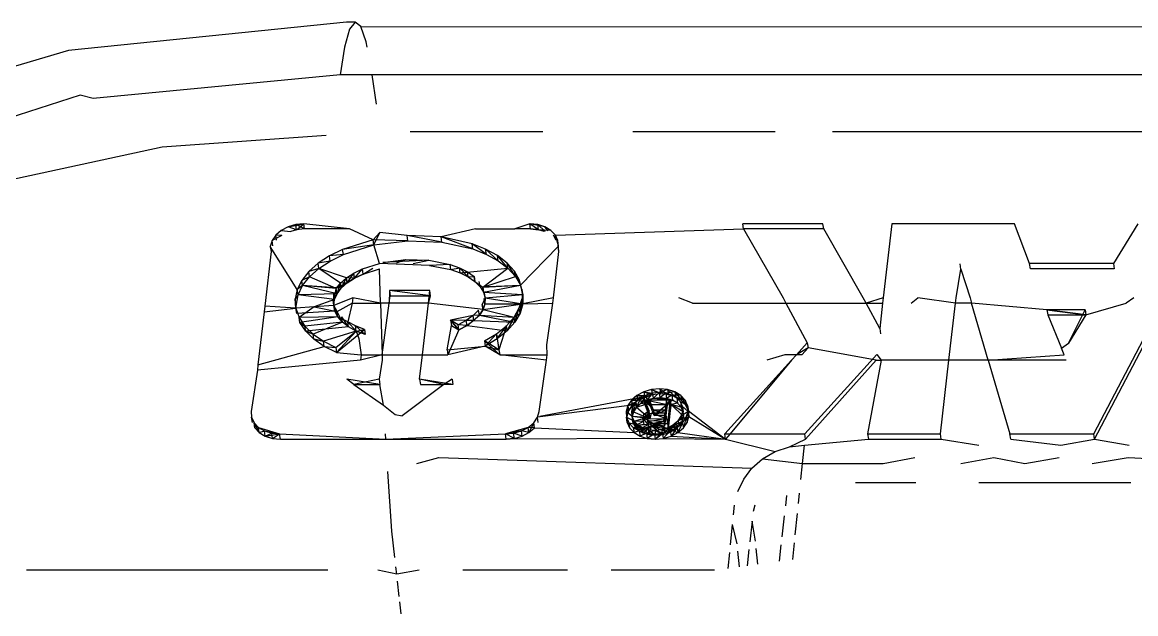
# Model space of a CAD drawing. Header units: metres. Extents: x -4.2 to 4.2, y -5.7 to 5.7.
# Drawn here: x -2.99971 to -2.99388, y 1.2737 to 1.2768 of the extents above; entities that cross this region are included whole.
import ezdxf

# ---------------------------------------------------------------- set-up
doc = ezdxf.new("R2010")
doc.units = ezdxf.units.M

msp = doc.modelspace()

# ---------------------------------------------------------------- linework, layer by layer
for p, q in [((-2.9980105, 1.2767996), (-2.9994647, 1.2766528)), ((-2.9979657, 1.2767997), (-2.9980105, 1.2767996)), ((-2.9979657, 1.2767997), (-2.9979949, 1.2767629)), ((-2.9979359, 1.2767771), (-2.9979657, 1.2767997)), ((-2.9979949, 1.2767629), (-2.9980213, 1.276669)), ((-2.9979074, 1.2766965), (-2.9979359, 1.2767771)), ((-2.9979359, 1.2767771), (-2.9653401, 1.2767629)), ((-2.9979022, 1.276669), (-2.9979074, 1.2766965)), ((-2.9994647, 1.2766528), (-3.0008487, 1.2762394)), ((-2.9980213, 1.276669), (-2.9980433, 1.2765245)), ((-2.9980433, 1.2765245), (-2.9993367, 1.2764016)), ((-2.9978766, 1.2765245), (-2.9980433, 1.2765245)), ((-2.9978542, 1.2763713), (-2.9978766, 1.2765245)), ((-2.965388, 1.2765245), (-2.9978766, 1.2765245)), ((-2.9994039, 1.2764188), (-3.0005704, 1.276041)), ((-2.9993367, 1.2764016), (-2.9994039, 1.2764188)), ((-2.9989754, 1.2761473), (-2.9981162, 1.2762085)), ((-2.9976781, 1.2762287), (-2.9969834, 1.2762287)), ((-2.9965116, 1.2762287), (-2.9957685, 1.2762287)), ((-2.9954679, 1.2762287), (-2.9747893, 1.2762287)), ((-2.9999827, 1.27593), (-2.9989754, 1.2761473)), ((-2.9983163, 1.2757291), (-2.9982334, 1.2757449)), ((-2.9982758, 1.2757409), (-2.9983163, 1.2757291)), ((-2.9982334, 1.2757449), (-2.9982758, 1.2757409)), ((-2.9982294, 1.2757178), (-2.9982758, 1.2757409)), ((-2.9982718, 1.2757138), (-2.9982758, 1.2757409)), ((-2.9982718, 1.2757138), (-2.9982334, 1.2757449)), ((-2.9982294, 1.2757178), (-2.9982334, 1.2757449)), ((-2.9979949, 1.2757178), (-2.9982334, 1.2757449)), ((-2.9970514, 1.2757449), (-2.9971295, 1.2757178)), ((-2.9970474, 1.2757178), (-2.9970514, 1.2757449)), ((-2.9970059, 1.2757138), (-2.9970514, 1.2757449)), ((-2.9969721, 1.2757291), (-2.9970514, 1.2757449)), ((-2.9970099, 1.2757409), (-2.9970514, 1.2757449)), ((-2.9970059, 1.2757138), (-2.9970514, 1.2757449)), ((-2.9969721, 1.2757291), (-2.9970099, 1.2757409)), ((-2.9969715, 1.2757051), (-2.9970099, 1.2757409)), ((-2.9970059, 1.2757138), (-2.9970099, 1.2757409)), ((-2.9955174, 1.2757449), (-2.9959365, 1.2757449)), ((-2.9959325, 1.2757178), (-2.9959365, 1.2757449)), ((-2.9955134, 1.2757178), (-2.9955174, 1.2757449)), ((-2.9951573, 1.2757449), (-2.9952021, 1.275357)), ((-2.9945155, 1.2757449), (-2.9951573, 1.2757449)), ((-2.9944363, 1.2755364), (-2.9945155, 1.2757449)), ((-2.993871, 1.2757449), (-2.993998, 1.2755364)), ((-2.9983806, 1.2756858), (-2.9984001, 1.2756572)), ((-2.9983481, 1.2756832), (-2.9984001, 1.2756572)), ((-2.998352, 1.2757103), (-2.9983806, 1.2756858)), ((-2.9983481, 1.2756832), (-2.9983806, 1.2756858)), ((-2.9983767, 1.2756586), (-2.9983806, 1.2756858)), ((-2.9983163, 1.2757291), (-2.998352, 1.2757103)), ((-2.998352, 1.2757103), (-2.9983015, 1.2757051)), ((-2.9982718, 1.2757138), (-2.9983163, 1.2757291)), ((-2.9982718, 1.2757138), (-2.9983015, 1.2757051)), ((-2.9982294, 1.2757178), (-2.9982718, 1.2757138)), ((-2.9979949, 1.2757178), (-2.9982294, 1.2757178)), ((-2.9978707, 1.2756612), (-2.9979949, 1.2757178)), ((-2.9978363, 1.2756998), (-2.9978707, 1.2756612)), ((-2.9978667, 1.2756341), (-2.9978363, 1.2756998)), ((-2.9976936, 1.2756836), (-2.9978363, 1.2756998)), ((-2.9975156, 1.2756764), (-2.9976936, 1.2756836)), ((-2.9976896, 1.2756565), (-2.9976936, 1.2756836)), ((-2.9975116, 1.2756493), (-2.9976936, 1.2756836)), ((-2.9973351, 1.2757178), (-2.9975156, 1.2756764)), ((-2.9973351, 1.2757178), (-2.9971295, 1.2757178)), ((-2.9970474, 1.2757178), (-2.9971295, 1.2757178)), ((-2.9970474, 1.2757178), (-2.9970059, 1.2757138)), ((-2.9970059, 1.2757138), (-2.9970474, 1.2757178)), ((-2.9969757, 1.2757043), (-2.9970059, 1.2757138)), ((-2.9969407, 1.2757103), (-2.9970059, 1.2757138)), ((-2.9969407, 1.2757103), (-2.9969721, 1.2757291)), ((-2.9969557, 1.2757077), (-2.9969721, 1.2757291)), ((-2.9969178, 1.2756858), (-2.9969407, 1.2757103)), ((-2.9969138, 1.2756586), (-2.9969274, 1.2756847)), ((-2.9969178, 1.2756858), (-2.9959325, 1.2757178)), ((-2.9969049, 1.2756572), (-2.9969178, 1.2756858)), ((-2.9969009, 1.2756301), (-2.9969178, 1.2756858)), ((-2.9969138, 1.2756586), (-2.9969178, 1.2756858)), ((-2.9955134, 1.2757178), (-2.9959325, 1.2757178)), ((-2.9959325, 1.2757178), (-2.9957265, 1.275357)), ((-2.9953074, 1.275357), (-2.9955134, 1.2757178)), ((-2.9984001, 1.2756572), (-2.9984092, 1.2756266)), ((-2.9984092, 1.2756266), (-2.9984052, 1.2755995)), ((-2.998268, 1.2754009), (-2.9984092, 1.2756266)), ((-2.9983961, 1.2756301), (-2.9984001, 1.2756572)), ((-2.9978707, 1.2756612), (-2.9980308, 1.2756112)), ((-2.9978667, 1.2756341), (-2.9980308, 1.2756112)), ((-2.9980268, 1.2755841), (-2.9978667, 1.2756341)), ((-2.9978667, 1.2756341), (-2.9978707, 1.2756612)), ((-2.9976896, 1.2756565), (-2.9978707, 1.2756612)), ((-2.9978667, 1.2756341), (-2.9976896, 1.2756565)), ((-2.9978372, 1.2755368), (-2.9978667, 1.2756341)), ((-2.9976896, 1.2756565), (-2.9975116, 1.2756493)), ((-2.997353, 1.2756403), (-2.9975156, 1.2756764)), ((-2.9975116, 1.2756493), (-2.9975156, 1.2756764)), ((-2.9973491, 1.2756132), (-2.9975156, 1.2756764)), ((-2.9975116, 1.2756493), (-2.9973491, 1.2756132)), ((-2.9972823, 1.2756123), (-2.997353, 1.2756403)), ((-2.9973491, 1.2756132), (-2.997353, 1.2756403)), ((-2.9972783, 1.2755852), (-2.997353, 1.2756403)), ((-2.9971006, 1.2754236), (-2.9969029, 1.2756266)), ((-2.9969029, 1.2756266), (-2.9969049, 1.2756572)), ((-2.9968989, 1.2755995), (-2.9969049, 1.2756572)), ((-2.9969009, 1.2756301), (-2.9969049, 1.2756572)), ((-2.9968989, 1.2755995), (-2.9969029, 1.2756266)), ((-2.9984052, 1.2755995), (-2.9984382, 1.2753133)), ((-2.9980998, 1.2755773), (-2.9981593, 1.2755383)), ((-2.9980308, 1.2756112), (-2.9980998, 1.2755773)), ((-2.9980268, 1.2755841), (-2.9980998, 1.2755773)), ((-2.9980959, 1.2755502), (-2.9980998, 1.2755773)), ((-2.9980959, 1.2755502), (-2.9980268, 1.2755841)), ((-2.9980268, 1.2755841), (-2.9980308, 1.2756112)), ((-2.9973491, 1.2756132), (-2.9972783, 1.2755852)), ((-2.9972208, 1.2755785), (-2.9972823, 1.2756123)), ((-2.9972783, 1.2755852), (-2.9972823, 1.2756123)), ((-2.9972168, 1.2755514), (-2.9972823, 1.2756123)), ((-2.9972783, 1.2755852), (-2.9972168, 1.2755514)), ((-2.9971699, 1.2755397), (-2.9972208, 1.2755785)), ((-2.9972168, 1.2755514), (-2.9972208, 1.2755785)), ((-2.9971659, 1.2755126), (-2.9972208, 1.2755785)), ((-2.9969269, 1.275357), (-2.9968989, 1.2755995)), ((-2.9981593, 1.2755383), (-2.9982078, 1.2754953)), ((-2.9981553, 1.2755112), (-2.9982078, 1.2754953)), ((-2.9982039, 1.2754682), (-2.9981553, 1.2755112)), ((-2.9980959, 1.2755502), (-2.9981593, 1.2755383)), ((-2.9981553, 1.2755112), (-2.9981593, 1.2755383)), ((-2.9981553, 1.2755112), (-2.9980959, 1.2755502)), ((-2.998011, 1.2754624), (-2.9981553, 1.2755112)), ((-2.9980416, 1.275435), (-2.9981553, 1.2755112)), ((-2.9979725, 1.2754874), (-2.9979272, 1.2755093)), ((-2.9979686, 1.2754603), (-2.9979272, 1.2755093)), ((-2.9979272, 1.2755093), (-2.9978372, 1.2755368)), ((-2.9979233, 1.2754822), (-2.9979272, 1.2755093)), ((-2.9979233, 1.2754822), (-2.9978719, 1.275512)), ((-2.9979233, 1.2754822), (-2.9978373, 1.2755085)), ((-2.9978322, 1.2753288), (-2.9978373, 1.2755085)), ((-2.9975753, 1.2755268), (-2.9978372, 1.2755368)), ((-2.9978205, 1.2755419), (-2.9977008, 1.2755573)), ((-2.9975795, 1.2755539), (-2.9978205, 1.2755419)), ((-2.9977481, 1.2755399), (-2.9977008, 1.2755573)), ((-2.9977008, 1.2755573), (-2.9975795, 1.2755539)), ((-2.9976608, 1.2755375), (-2.9975795, 1.2755539)), ((-2.9975795, 1.2755539), (-2.9974682, 1.2755321)), ((-2.9974682, 1.2755321), (-2.9975753, 1.2755268)), ((-2.9975753, 1.2755268), (-2.9974642, 1.275505)), ((-2.9974682, 1.2755321), (-2.9974197, 1.2755148)), ((-2.9974642, 1.275505), (-2.9974682, 1.2755321)), ((-2.9974642, 1.275505), (-2.9974197, 1.2755148)), ((-2.9974642, 1.275505), (-2.9974197, 1.2755148)), ((-2.9974197, 1.2755148), (-2.9973774, 1.2754939)), ((-2.9974197, 1.2755148), (-2.9973735, 1.2754668)), ((-2.9974157, 1.2754877), (-2.9974197, 1.2755148)), ((-2.9974157, 1.2754877), (-2.9971659, 1.2755126)), ((-2.9972979, 1.2754142), (-2.9971659, 1.2755126)), ((-2.9972168, 1.2755514), (-2.9971659, 1.2755126)), ((-2.9971309, 1.2754968), (-2.9971699, 1.2755397)), ((-2.9971659, 1.2755126), (-2.9971699, 1.2755397)), ((-2.9971269, 1.2754697), (-2.9971699, 1.2755397)), ((-2.9971659, 1.2755126), (-2.9971269, 1.2754697)), ((-2.9948209, 1.275357), (-2.9947964, 1.2755081)), ((-2.9947964, 1.2755081), (-2.9948004, 1.2755353)), ((-2.9947964, 1.2755081), (-2.9947482, 1.275357)), ((-2.993998, 1.2755364), (-2.9944363, 1.2755364)), ((-2.9944324, 1.2755093), (-2.9944363, 1.2755364)), ((-2.993994, 1.2755093), (-2.9944324, 1.2755093)), ((-2.9941011, 1.274645), (-2.9936352, 1.2755353)), ((-2.9940972, 1.2746179), (-2.9936312, 1.2755081)), ((-2.993998, 1.2755364), (-2.993994, 1.2755093)), ((-2.9982444, 1.2754491), (-2.998268, 1.2754009)), ((-2.9982078, 1.2754953), (-2.9982444, 1.2754491)), ((-2.9982039, 1.2754682), (-2.9982444, 1.2754491)), ((-2.9982404, 1.275422), (-2.9982444, 1.2754491)), ((-2.9982404, 1.275422), (-2.9982039, 1.2754682)), ((-2.9982039, 1.2754682), (-2.9982078, 1.2754953)), ((-2.9980637, 1.2754059), (-2.9982039, 1.2754682)), ((-2.9980416, 1.275435), (-2.998011, 1.2754624)), ((-2.9980376, 1.2754079), (-2.998011, 1.2754624)), ((-2.998011, 1.2754624), (-2.9979725, 1.2754874)), ((-2.9979686, 1.2754603), (-2.998011, 1.2754624)), ((-2.998007, 1.2754353), (-2.998011, 1.2754624)), ((-2.998007, 1.2754353), (-2.9979725, 1.2754874)), ((-2.9979686, 1.2754603), (-2.998007, 1.2754353)), ((-2.998007, 1.2754353), (-2.9979686, 1.2754603)), ((-2.9979686, 1.2754603), (-2.9979725, 1.2754874)), ((-2.9979233, 1.2754822), (-2.9979686, 1.2754603)), ((-2.9979686, 1.2754603), (-2.9979233, 1.2754822)), ((-2.9974642, 1.275505), (-2.9974157, 1.2754877)), ((-2.9974157, 1.2754877), (-2.9973774, 1.2754939)), ((-2.9974157, 1.2754877), (-2.9973735, 1.2754668)), ((-2.9973774, 1.2754939), (-2.9973426, 1.2754697)), ((-2.9973735, 1.2754668), (-2.9973774, 1.2754939)), ((-2.9973735, 1.2754668), (-2.9973426, 1.2754697)), ((-2.9973735, 1.2754668), (-2.9973386, 1.2754426)), ((-2.9973735, 1.2754668), (-2.9973386, 1.2754426)), ((-2.9973426, 1.2754697), (-2.9973386, 1.2754426)), ((-2.9973386, 1.2754426), (-2.9973426, 1.2754697)), ((-2.9972979, 1.2754142), (-2.9971269, 1.2754697)), ((-2.9971045, 1.2754507), (-2.9971309, 1.2754968)), ((-2.9971269, 1.2754697), (-2.9971309, 1.2754968)), ((-2.9971006, 1.2754236), (-2.9971309, 1.2754968)), ((-2.9971269, 1.2754697), (-2.9971006, 1.2754236)), ((-2.9971006, 1.2754236), (-2.9971045, 1.2754507)), ((-2.9971006, 1.2754236), (-2.9971045, 1.2754507)), ((-2.9970876, 1.2753754), (-2.9971045, 1.2754507)), ((-2.998268, 1.2754009), (-2.9982783, 1.2753517)), ((-2.9982404, 1.275422), (-2.998268, 1.2754009)), ((-2.9982641, 1.2753738), (-2.998268, 1.2754009)), ((-2.9982641, 1.2753738), (-2.9982404, 1.275422)), ((-2.9980597, 1.2753787), (-2.9982404, 1.275422)), ((-2.9980637, 1.2754059), (-2.9982404, 1.275422)), ((-2.9980376, 1.2754079), (-2.9982404, 1.275422)), ((-2.9980728, 1.2753485), (-2.9980637, 1.2754059)), ((-2.998007, 1.2754353), (-2.9980637, 1.2754059)), ((-2.9980637, 1.2754059), (-2.9980416, 1.275435)), ((-2.9980597, 1.2753787), (-2.9980637, 1.2754059)), ((-2.9980597, 1.2753787), (-2.9980637, 1.2754059)), ((-2.9980597, 1.2753787), (-2.9980416, 1.275435)), ((-2.9980597, 1.2753787), (-2.9980376, 1.2754079)), ((-2.998007, 1.2754353), (-2.9980416, 1.275435)), ((-2.9980376, 1.2754079), (-2.9980416, 1.275435)), ((-2.9980376, 1.2754079), (-2.998007, 1.2754353)), ((-2.9977862, 1.2753959), (-2.9977868, 1.2753288)), ((-2.9977862, 1.2753959), (-2.9977822, 1.2753688)), ((-2.9975744, 1.2753959), (-2.9977862, 1.2753959)), ((-2.9975704, 1.2753688), (-2.9977862, 1.2753959)), ((-2.9975821, 1.2753288), (-2.9975744, 1.2753959)), ((-2.9975704, 1.2753688), (-2.9975744, 1.2753959)), ((-2.9973386, 1.2754426), (-2.9972979, 1.2754142)), ((-2.9973386, 1.2754426), (-2.9973118, 1.2754159)), ((-2.9973118, 1.2754159), (-2.9973158, 1.275443)), ((-2.9973118, 1.2754159), (-2.9971006, 1.2754236)), ((-2.9973118, 1.2754159), (-2.9972939, 1.2753871)), ((-2.9972979, 1.2754142), (-2.9971006, 1.2754236)), ((-2.9972979, 1.2754142), (-2.9972939, 1.2753871)), ((-2.9972939, 1.2753871), (-2.9972979, 1.2754142)), ((-2.9972939, 1.2753871), (-2.9971006, 1.2754236)), ((-2.9971006, 1.2754236), (-2.9970876, 1.2753754)), ((-2.9970876, 1.2753754), (-2.9970915, 1.2754026)), ((-2.9970882, 1.2753263), (-2.9970915, 1.2754026)), ((-2.9982641, 1.2753738), (-2.9982783, 1.2753517)), ((-2.9982749, 1.2753027), (-2.9982783, 1.2753517)), ((-2.9982743, 1.2753246), (-2.9982783, 1.2753517)), ((-2.9982783, 1.2753517), (-2.9982749, 1.2753027)), ((-2.9982749, 1.2753027), (-2.9982641, 1.2753738)), ((-2.9980597, 1.2753787), (-2.9982641, 1.2753738)), ((-2.9980728, 1.2753485), (-2.9982641, 1.2753738)), ((-2.9980728, 1.2753485), (-2.9981793, 1.27531)), ((-2.9980765, 1.2753178), (-2.9980804, 1.2753449)), ((-2.9980707, 1.2752875), (-2.9980804, 1.2753449)), ((-2.9980728, 1.2753485), (-2.9980768, 1.2753756)), ((-2.9980765, 1.2753178), (-2.9980768, 1.2753756)), ((-2.9979779, 1.275357), (-2.9980765, 1.2753178)), ((-2.9980765, 1.2753178), (-2.9980728, 1.2753485)), ((-2.9980765, 1.2753178), (-2.9980728, 1.2753485)), ((-2.9980728, 1.2753485), (-2.9980597, 1.2753787)), ((-2.9980728, 1.2753485), (-2.9980597, 1.2753787)), ((-2.9979779, 1.275357), (-2.9979811, 1.2753288)), ((-2.9978322, 1.2753288), (-2.9979779, 1.275357)), ((-2.9977868, 1.2753288), (-2.9977822, 1.2753688)), ((-2.9977822, 1.2753688), (-2.9975704, 1.2753688)), ((-2.9975821, 1.2753288), (-2.9975704, 1.2753688)), ((-2.9972852, 1.2753571), (-2.9973001, 1.275323)), ((-2.9972939, 1.2753871), (-2.9970876, 1.2753754)), ((-2.9972939, 1.2753871), (-2.9972852, 1.2753571)), ((-2.9972939, 1.2753871), (-2.9972852, 1.2753571)), ((-2.9972859, 1.2753264), (-2.9972899, 1.2753535)), ((-2.9972852, 1.2753571), (-2.9972892, 1.2753842)), ((-2.9972852, 1.2753571), (-2.9972859, 1.2753264)), ((-2.9972852, 1.2753571), (-2.9970876, 1.2753754)), ((-2.9972852, 1.2753571), (-2.9970882, 1.2753263)), ((-2.9971064, 1.2753044), (-2.9970921, 1.2753534)), ((-2.9971024, 1.2752773), (-2.9970921, 1.2753534)), ((-2.9970882, 1.2753263), (-2.9970921, 1.2753534)), ((-2.9970876, 1.2753754), (-2.9970882, 1.2753263)), ((-2.9969269, 1.275357), (-2.9970882, 1.2753263)), ((-2.9969302, 1.2753288), (-2.9969269, 1.275357)), ((-2.9961995, 1.2753288), (-2.9962724, 1.275357)), ((-2.9957265, 1.275357), (-2.9957112, 1.2753288)), ((-2.9952921, 1.2753288), (-2.9953074, 1.275357)), ((-2.9952021, 1.275357), (-2.9952921, 1.2753288)), ((-2.9952021, 1.275357), (-2.9952053, 1.2753288)), ((-2.9950566, 1.2753288), (-2.9950216, 1.275357)), ((-2.9948242, 1.2753288), (-2.9950216, 1.275357)), ((-2.9948242, 1.2753288), (-2.9948209, 1.275357)), ((-2.9947482, 1.275357), (-2.9947399, 1.2753288)), ((-2.9938914, 1.275357), (-2.993932, 1.2753288)), ((-2.9984415, 1.275285), (-2.9984735, 1.2750075)), ((-2.9984382, 1.2753133), (-2.9984415, 1.275285)), ((-2.9984415, 1.275285), (-2.9982749, 1.2753027)), ((-2.9982749, 1.2753027), (-2.9984382, 1.2753133)), ((-2.9981793, 1.27531), (-2.9982749, 1.2753027)), ((-2.9982749, 1.2753027), (-2.998258, 1.275255)), ((-2.9982709, 1.2752756), (-2.9982749, 1.2753027)), ((-2.9980707, 1.2752875), (-2.9982709, 1.2752756)), ((-2.9981793, 1.27531), (-2.998258, 1.275255)), ((-2.9980765, 1.2753178), (-2.9981793, 1.27531)), ((-2.9981793, 1.27531), (-2.9980596, 1.2752853)), ((-2.9980596, 1.2752853), (-2.9980765, 1.2753178)), ((-2.9980707, 1.2752875), (-2.9980765, 1.2753178)), ((-2.9980707, 1.2752875), (-2.9980747, 1.2753146)), ((-2.9980556, 1.2752582), (-2.9980747, 1.2753146)), ((-2.9980556, 1.2752582), (-2.9980707, 1.2752875)), ((-2.9980596, 1.2752853), (-2.9979811, 1.2753288)), ((-2.9980556, 1.2752582), (-2.9980596, 1.2752853)), ((-2.9980556, 1.2752582), (-2.9980596, 1.2752853)), ((-2.9980316, 1.2752308), (-2.9980596, 1.2752853)), ((-2.9979811, 1.2753288), (-2.9980031, 1.2752328)), ((-2.9979811, 1.2753288), (-2.9978322, 1.2753288)), ((-2.9978322, 1.2753288), (-2.9978244, 1.2750588)), ((-2.9977868, 1.2753288), (-2.9978322, 1.2753288)), ((-2.9978244, 1.2750588), (-2.9977868, 1.2753288)), ((-2.9975821, 1.2753288), (-2.9977868, 1.2753288)), ((-2.9976132, 1.2750588), (-2.9975821, 1.2753288)), ((-2.9972961, 1.2752959), (-2.9975821, 1.2753288)), ((-2.9973194, 1.2752934), (-2.9973474, 1.2752654)), ((-2.9973154, 1.2752663), (-2.9973194, 1.2752934)), ((-2.9973154, 1.2752663), (-2.9972961, 1.2752959)), ((-2.9972961, 1.2752959), (-2.9973154, 1.2752663)), ((-2.9973001, 1.275323), (-2.9972961, 1.2752959)), ((-2.9972961, 1.2752959), (-2.9973001, 1.275323)), ((-2.9972859, 1.2753264), (-2.9972961, 1.2752959)), ((-2.9972961, 1.2752959), (-2.9970882, 1.2753263)), ((-2.9972961, 1.2752959), (-2.9971339, 1.2752566)), ((-2.9972859, 1.2753264), (-2.9970882, 1.2753263)), ((-2.9971339, 1.2752566), (-2.9971064, 1.2753044)), ((-2.9971339, 1.2752566), (-2.9971024, 1.2752773)), ((-2.9971299, 1.2752295), (-2.9971064, 1.2753044)), ((-2.9971024, 1.2752773), (-2.9971299, 1.2752295)), ((-2.9970882, 1.2753263), (-2.9971064, 1.2753044)), ((-2.9971024, 1.2752773), (-2.9971064, 1.2753044)), ((-2.9970882, 1.2753263), (-2.9971024, 1.2752773)), ((-2.9970882, 1.2753263), (-2.9969302, 1.2753288)), ((-2.9969622, 1.2751122), (-2.9969302, 1.2753288)), ((-2.9961995, 1.2753288), (-2.9957112, 1.2753288)), ((-2.9957112, 1.2753288), (-2.9955994, 1.2751222)), ((-2.9957112, 1.2753288), (-2.9952921, 1.2753288)), ((-2.9952205, 1.2751967), (-2.9952921, 1.2753288)), ((-2.9952921, 1.2753288), (-2.9952053, 1.2753288)), ((-2.9952053, 1.2753288), (-2.9952205, 1.2751967)), ((-2.9948586, 1.2750306), (-2.9948242, 1.2753288)), ((-2.9947399, 1.2753288), (-2.9948242, 1.2753288)), ((-2.9943455, 1.275295), (-2.9947399, 1.2753288)), ((-2.9946525, 1.2750306), (-2.9947399, 1.2753288)), ((-2.9943455, 1.275295), (-2.9943415, 1.2752679)), ((-2.9941458, 1.275295), (-2.9943455, 1.275295)), ((-2.9943455, 1.275295), (-2.9941419, 1.2752679)), ((-2.9941419, 1.2752679), (-2.9943455, 1.275295)), ((-2.9942329, 1.2751195), (-2.9941458, 1.275295)), ((-2.9941458, 1.275295), (-2.9941419, 1.2752679)), ((-2.9941419, 1.2752679), (-2.993932, 1.2753288)), ((-2.9980556, 1.2752582), (-2.998258, 1.275255)), ((-2.998258, 1.275255), (-2.9982278, 1.2752098)), ((-2.998254, 1.2752279), (-2.998258, 1.275255)), ((-2.998254, 1.2752279), (-2.998258, 1.275255)), ((-2.9980556, 1.2752582), (-2.998254, 1.2752279)), ((-2.9982239, 1.2751827), (-2.998254, 1.2752279)), ((-2.9982278, 1.2752098), (-2.998254, 1.2752279)), ((-2.998254, 1.2752279), (-2.9982278, 1.2752098)), ((-2.9980316, 1.2752308), (-2.9982278, 1.2752098)), ((-2.9980316, 1.2752308), (-2.9981852, 1.2751679)), ((-2.9980031, 1.2752328), (-2.9980556, 1.2752582)), ((-2.9980316, 1.2752308), (-2.9980556, 1.2752582)), ((-2.9980316, 1.2752308), (-2.9980355, 1.2752579)), ((-2.9979991, 1.2752057), (-2.9980355, 1.2752579)), ((-2.9979991, 1.2752057), (-2.9980316, 1.2752308)), ((-2.9979631, 1.2752108), (-2.9980031, 1.2752328)), ((-2.9980031, 1.2752328), (-2.9979591, 1.2751837)), ((-2.9979991, 1.2752057), (-2.9980031, 1.2752328)), ((-2.9979591, 1.2751837), (-2.9980031, 1.2752328)), ((-2.9973474, 1.2752654), (-2.9974658, 1.2752407)), ((-2.9974658, 1.2752407), (-2.9974619, 1.2752136)), ((-2.9974658, 1.2752407), (-2.9974228, 1.2751896)), ((-2.9974228, 1.2751896), (-2.9974658, 1.2752407)), ((-2.9974268, 1.2752167), (-2.9974658, 1.2752407)), ((-2.9973835, 1.2752396), (-2.9974658, 1.2752407)), ((-2.9973835, 1.2752396), (-2.9974268, 1.2752167)), ((-2.9974228, 1.2751896), (-2.9974268, 1.2752167)), ((-2.9973796, 1.2752125), (-2.9974268, 1.2752167)), ((-2.9973474, 1.2752654), (-2.9973835, 1.2752396)), ((-2.9973796, 1.2752125), (-2.9973835, 1.2752396)), ((-2.9973435, 1.2752383), (-2.9973835, 1.2752396)), ((-2.9973796, 1.2752125), (-2.9973154, 1.2752663)), ((-2.9973435, 1.2752383), (-2.9973796, 1.2752125)), ((-2.9973154, 1.2752663), (-2.9973474, 1.2752654)), ((-2.9973435, 1.2752383), (-2.9973474, 1.2752654)), ((-2.9973154, 1.2752663), (-2.9973435, 1.2752383)), ((-2.9973435, 1.2752383), (-2.9971299, 1.2752295)), ((-2.9973154, 1.2752663), (-2.9971299, 1.2752295)), ((-2.9973154, 1.2752663), (-2.9971339, 1.2752566)), ((-2.997174, 1.2752113), (-2.9971339, 1.2752566)), ((-2.9971339, 1.2752566), (-2.99717, 1.2751842)), ((-2.99717, 1.2751842), (-2.9971339, 1.2752566)), ((-2.9971299, 1.2752295), (-2.99717, 1.2751842)), ((-2.9971299, 1.2752295), (-2.9971339, 1.2752566)), ((-2.9943415, 1.2752679), (-2.9941419, 1.2752679)), ((-2.9943415, 1.2752679), (-2.9942688, 1.2750946)), ((-2.9941419, 1.2752679), (-2.9942329, 1.2751195)), ((-2.9982278, 1.2752098), (-2.9981852, 1.2751679)), ((-2.9982239, 1.2751827), (-2.9982278, 1.2752098)), ((-2.9979991, 1.2752057), (-2.9982239, 1.2751827)), ((-2.9981812, 1.2751408), (-2.9982239, 1.2751827)), ((-2.9981852, 1.2751679), (-2.9982239, 1.2751827)), ((-2.9982239, 1.2751827), (-2.9981852, 1.2751679)), ((-2.9981852, 1.2751679), (-2.9981311, 1.2751305)), ((-2.9981812, 1.2751408), (-2.9981852, 1.2751679)), ((-2.9979591, 1.2751837), (-2.9981311, 1.2751305)), ((-2.9980667, 1.2750984), (-2.9979591, 1.2751837)), ((-2.9980627, 1.2750713), (-2.9979164, 1.2751924)), ((-2.9979591, 1.2751837), (-2.9980627, 1.2750713)), ((-2.9979591, 1.2751837), (-2.9979991, 1.2752057)), ((-2.9979164, 1.2751924), (-2.9979631, 1.2752108)), ((-2.9979591, 1.2751837), (-2.9979631, 1.2752108)), ((-2.9979124, 1.2751653), (-2.9979631, 1.2752108)), ((-2.9979591, 1.2751837), (-2.9979164, 1.2751924)), ((-2.9979124, 1.2751653), (-2.9979591, 1.2751837)), ((-2.9979591, 1.2751837), (-2.9979466, 1.2751439)), ((-2.9979124, 1.2751653), (-2.9979591, 1.2751837)), ((-2.9979164, 1.2751924), (-2.9979124, 1.2751653)), ((-2.9974838, 1.2750855), (-2.9974619, 1.2752136)), ((-2.9974228, 1.2751896), (-2.9974798, 1.2750584)), ((-2.9974619, 1.2752136), (-2.9974228, 1.2751896)), ((-2.9974228, 1.2751896), (-2.9973796, 1.2752125)), ((-2.9973796, 1.2752125), (-2.9974228, 1.2751896)), ((-2.9973796, 1.2752125), (-2.99717, 1.2751842)), ((-2.9972883, 1.2751317), (-2.9972259, 1.2751693)), ((-2.9972843, 1.2751046), (-2.9972259, 1.2751693)), ((-2.9972259, 1.2751693), (-2.997174, 1.2752113)), ((-2.9972219, 1.2751422), (-2.9972259, 1.2751693)), ((-2.9972259, 1.2751693), (-2.9972129, 1.2750855)), ((-2.9972219, 1.2751422), (-2.997174, 1.2752113)), ((-2.99717, 1.2751842), (-2.9972219, 1.2751422)), ((-2.997174, 1.2752113), (-2.9972129, 1.2750855)), ((-2.99717, 1.2751842), (-2.997174, 1.2752113)), ((-2.9952205, 1.2751967), (-2.9952166, 1.2751696)), ((-2.9984735, 1.2750075), (-2.9981271, 1.2751034)), ((-2.9981271, 1.2751034), (-2.9981812, 1.2751408)), ((-2.9981311, 1.2751305), (-2.9981812, 1.2751408)), ((-2.9981812, 1.2751408), (-2.9981311, 1.2751305)), ((-2.9981311, 1.2751305), (-2.9980667, 1.2750984)), ((-2.9981271, 1.2751034), (-2.9981311, 1.2751305)), ((-2.9980627, 1.2750713), (-2.9981271, 1.2751034)), ((-2.9981271, 1.2751034), (-2.9980667, 1.2750984)), ((-2.9981271, 1.2751034), (-2.9980667, 1.2750984)), ((-2.9979466, 1.2751439), (-2.9979342, 1.2750588)), ((-2.9974838, 1.2750855), (-2.9972843, 1.2751046)), ((-2.9972843, 1.2751046), (-2.9974798, 1.2750584)), ((-2.9972089, 1.2750584), (-2.9972883, 1.2751317)), ((-2.9972883, 1.2751317), (-2.9972843, 1.2751046)), ((-2.9972129, 1.2750855), (-2.9972883, 1.2751317)), ((-2.9972219, 1.2751422), (-2.9972843, 1.2751046)), ((-2.9972843, 1.2751046), (-2.9972129, 1.2750855)), ((-2.9972089, 1.2750584), (-2.9972843, 1.2751046)), ((-2.9972219, 1.2751422), (-2.9972129, 1.2750855)), ((-2.9969613, 1.2750588), (-2.9969622, 1.2751122)), ((-2.9955994, 1.2751222), (-2.9956568, 1.2750588)), ((-2.9955994, 1.2751222), (-2.9955954, 1.2750951)), ((-2.9942688, 1.2750946), (-2.9942329, 1.2751195)), ((-2.9980667, 1.2750984), (-2.9980627, 1.2750713)), ((-2.9980627, 1.2750713), (-2.9979342, 1.2750588)), ((-2.9978244, 1.2750588), (-2.9979375, 1.2750306)), ((-2.9979342, 1.2750588), (-2.9979375, 1.2750306)), ((-2.9979342, 1.2750588), (-2.9978244, 1.2750588)), ((-2.9978244, 1.2750588), (-2.9976132, 1.2750588)), ((-2.9978244, 1.2750588), (-2.9978236, 1.2750306)), ((-2.9976279, 1.2749319), (-2.9976132, 1.2750588)), ((-2.9976132, 1.2750588), (-2.9974798, 1.2750584)), ((-2.9974838, 1.2750855), (-2.9974798, 1.2750584)), ((-2.9972129, 1.2750855), (-2.9972089, 1.2750584)), ((-2.9972089, 1.2750584), (-2.9969613, 1.2750588)), ((-2.9969645, 1.2750306), (-2.9972089, 1.2750584)), ((-2.9969645, 1.2750306), (-2.9969613, 1.2750588)), ((-2.9957164, 1.2750588), (-2.9958105, 1.2750306)), ((-2.9956568, 1.2750588), (-2.9957164, 1.2750588)), ((-2.9956568, 1.2750588), (-2.9956824, 1.2750306)), ((-2.9955954, 1.2750951), (-2.9956568, 1.2750588)), ((-2.9956283, 1.2750588), (-2.9956568, 1.2750588)), ((-2.9955954, 1.2750951), (-2.9956283, 1.2750588)), ((-2.9956125, 1.274645), (-2.9952363, 1.2750604)), ((-2.9952397, 1.2750306), (-2.9955954, 1.2750951)), ((-2.9952363, 1.2750604), (-2.9952124, 1.2750306)), ((-2.9946525, 1.2750306), (-2.9942554, 1.2750588)), ((-2.9942554, 1.2750588), (-2.9942688, 1.2750946)), ((-2.9979375, 1.2750306), (-2.9984768, 1.2749793)), ((-2.9984735, 1.2750075), (-2.9984768, 1.2749793)), ((-2.9978236, 1.2750306), (-2.9978397, 1.2749319)), ((-2.9970025, 1.2747634), (-2.9969645, 1.2750306)), ((-2.9956824, 1.2750306), (-2.9960317, 1.274645)), ((-2.9956824, 1.2750306), (-2.9960032, 1.274645)), ((-2.9956086, 1.2746179), (-2.9952397, 1.2750306)), ((-2.9952124, 1.2750306), (-2.9952841, 1.274645)), ((-2.9952397, 1.2750306), (-2.9952124, 1.2750306)), ((-2.9948586, 1.2750306), (-2.9952124, 1.2750306)), ((-2.994903, 1.274645), (-2.9948586, 1.2750306)), ((-2.9946525, 1.2750306), (-2.9948586, 1.2750306)), ((-2.9946525, 1.2750306), (-2.9945395, 1.274645)), ((-2.9942449, 1.2750306), (-2.9946525, 1.2750306)), ((-2.9984768, 1.2749793), (-2.9985088, 1.2747634)), ((-2.997972, 1.2749048), (-2.9980091, 1.2749319)), ((-2.9978357, 1.2749048), (-2.9980091, 1.2749319)), ((-2.9978397, 1.2749319), (-2.997972, 1.2749048)), ((-2.9978397, 1.2749319), (-2.9978357, 1.2749048)), ((-2.9976279, 1.2749319), (-2.9976239, 1.2749048)), ((-2.9975018, 1.2749048), (-2.9976279, 1.2749319)), ((-2.9974545, 1.2749048), (-2.9976279, 1.2749319)), ((-2.9974584, 1.2749319), (-2.9975018, 1.2749048)), ((-2.9974584, 1.2749319), (-2.9974545, 1.2749048)), ((-2.997972, 1.2749048), (-2.9978357, 1.2749048)), ((-2.997972, 1.2749048), (-2.9978168, 1.2747959)), ((-2.9978168, 1.2747959), (-2.9978357, 1.2749048)), ((-2.9975018, 1.2749048), (-2.9977183, 1.2747398)), ((-2.9976239, 1.2749048), (-2.9975018, 1.2749048)), ((-2.9974545, 1.2749048), (-2.9975018, 1.2749048)), ((-2.9964144, 1.2748778), (-2.9964548, 1.2748659)), ((-2.9963719, 1.2748818), (-2.9964144, 1.2748778)), ((-2.9964144, 1.2748778), (-2.9963743, 1.2748616)), ((-2.9964144, 1.2748778), (-2.9964104, 1.2748507)), ((-2.9964144, 1.2748778), (-2.996368, 1.2748547)), ((-2.9963304, 1.2748778), (-2.9963743, 1.2748616)), ((-2.9963304, 1.2748778), (-2.9963719, 1.2748818)), ((-2.9963719, 1.2748818), (-2.996368, 1.2748547)), ((-2.9963719, 1.2748818), (-2.9963265, 1.2748507)), ((-2.9962927, 1.2748659), (-2.9963304, 1.2748778)), ((-2.9963304, 1.2748778), (-2.9963265, 1.2748507)), ((-2.9963304, 1.2748778), (-2.9962887, 1.2748388)), ((-2.9964509, 1.2748388), (-2.9969985, 1.2747363)), ((-2.9965192, 1.2748226), (-2.9965387, 1.2747941)), ((-2.9965387, 1.2747941), (-2.9964964, 1.2748125)), ((-2.9964906, 1.2748471), (-2.9965192, 1.2748226)), ((-2.9965192, 1.2748226), (-2.9964727, 1.2748328)), ((-2.9965192, 1.2748226), (-2.9965152, 1.2747955)), ((-2.9965192, 1.2748226), (-2.9964866, 1.27482)), ((-2.9964866, 1.27482), (-2.9965152, 1.2747955)), ((-2.9964964, 1.2748125), (-2.9965125, 1.2747888)), ((-2.9964964, 1.2748125), (-2.9965086, 1.2747617)), ((-2.9964727, 1.2748328), (-2.9964964, 1.2748125)), ((-2.9964964, 1.2748125), (-2.9964924, 1.2747854)), ((-2.9964727, 1.2748328), (-2.9964924, 1.2747854)), ((-2.9964548, 1.2748659), (-2.9964906, 1.2748471)), ((-2.9964906, 1.2748471), (-2.996443, 1.2748484)), ((-2.9964906, 1.2748471), (-2.9964866, 1.27482)), ((-2.9964906, 1.2748471), (-2.9964509, 1.2748388)), ((-2.9964104, 1.2748507), (-2.9964866, 1.27482)), ((-2.9964509, 1.2748388), (-2.9964866, 1.27482)), ((-2.996443, 1.2748484), (-2.9964727, 1.2748328)), ((-2.9964727, 1.2748328), (-2.9964687, 1.2748057)), ((-2.996443, 1.2748484), (-2.9964687, 1.2748057)), ((-2.996439, 1.2748213), (-2.9964687, 1.2748057)), ((-2.9964548, 1.2748659), (-2.9964095, 1.2748582)), ((-2.9964548, 1.2748659), (-2.9964509, 1.2748388)), ((-2.9964548, 1.2748659), (-2.9964104, 1.2748507)), ((-2.9964528, 1.2748264), (-2.996405, 1.2747696)), ((-2.9964528, 1.2748264), (-2.9964274, 1.2747642)), ((-2.9964488, 1.2747993), (-2.9964528, 1.2748264)), ((-2.9964213, 1.2747236), (-2.9964528, 1.2748264)), ((-2.9964104, 1.2748507), (-2.9964509, 1.2748388)), ((-2.9964488, 1.2747993), (-2.9964274, 1.2748264)), ((-2.9964095, 1.2748582), (-2.996443, 1.2748484)), ((-2.996443, 1.2748484), (-2.996439, 1.2748213)), ((-2.9964095, 1.2748582), (-2.996439, 1.2748213)), ((-2.9964055, 1.2748311), (-2.996439, 1.2748213)), ((-2.9963046, 1.2748213), (-2.996439, 1.2748213)), ((-2.996439, 1.2748213), (-2.9963328, 1.2747993)), ((-2.996439, 1.2748213), (-2.9964235, 1.2747993)), ((-2.996405, 1.2747696), (-2.9964274, 1.2748264)), ((-2.9964235, 1.2747993), (-2.9964274, 1.2748264)), ((-2.996368, 1.2748547), (-2.9964104, 1.2748507)), ((-2.9963743, 1.2748616), (-2.9964095, 1.2748582)), ((-2.9964095, 1.2748582), (-2.9964055, 1.2748311)), ((-2.9963743, 1.2748616), (-2.9964055, 1.2748311)), ((-2.9963703, 1.2748345), (-2.9964055, 1.2748311)), ((-2.9963046, 1.2748213), (-2.9964055, 1.2748311)), ((-2.9963359, 1.2748311), (-2.9964055, 1.2748311)), ((-2.9963399, 1.2748582), (-2.9963743, 1.2748616)), ((-2.9963743, 1.2748616), (-2.9963703, 1.2748345)), ((-2.9963399, 1.2748582), (-2.9963703, 1.2748345)), ((-2.9963359, 1.2748311), (-2.9963703, 1.2748345)), ((-2.9963265, 1.2748507), (-2.996368, 1.2748547)), ((-2.9963151, 1.2748264), (-2.9963434, 1.2747696)), ((-2.9963368, 1.2748264), (-2.9963434, 1.2747696)), ((-2.9962927, 1.2748659), (-2.9963399, 1.2748582)), ((-2.9963086, 1.2748484), (-2.9963399, 1.2748582)), ((-2.9963399, 1.2748582), (-2.9963359, 1.2748311)), ((-2.9963394, 1.2747425), (-2.9963368, 1.2748264)), ((-2.9963328, 1.2747993), (-2.9963368, 1.2748264)), ((-2.9963086, 1.2748484), (-2.9963359, 1.2748311)), ((-2.9963046, 1.2748213), (-2.9963359, 1.2748311)), ((-2.9963328, 1.2747993), (-2.9963151, 1.2748264)), ((-2.9963046, 1.2748213), (-2.9963328, 1.2747993)), ((-2.9963297, 1.2746993), (-2.9963151, 1.2748264)), ((-2.9962887, 1.2748388), (-2.9963265, 1.2748507)), ((-2.9963111, 1.2747993), (-2.9963151, 1.2748264)), ((-2.9962825, 1.2748328), (-2.9963086, 1.2748484)), ((-2.9963086, 1.2748484), (-2.9963046, 1.2748213)), ((-2.9962613, 1.2748471), (-2.9963086, 1.2748484)), ((-2.9962786, 1.2748057), (-2.9963046, 1.2748213)), ((-2.9962613, 1.2748471), (-2.9962927, 1.2748659)), ((-2.9962927, 1.2748659), (-2.9962887, 1.2748388)), ((-2.9962927, 1.2748659), (-2.9962573, 1.27482)), ((-2.9962573, 1.27482), (-2.9962887, 1.2748388)), ((-2.9962635, 1.2748125), (-2.9962825, 1.2748328)), ((-2.9962825, 1.2748328), (-2.9962786, 1.2748057)), ((-2.9962384, 1.2748226), (-2.9962825, 1.2748328)), ((-2.9962528, 1.2747888), (-2.9962635, 1.2748125)), ((-2.9962635, 1.2748125), (-2.9962595, 1.2747854)), ((-2.9962255, 1.2747941), (-2.9962635, 1.2748125)), ((-2.9962384, 1.2748226), (-2.9962613, 1.2748471)), ((-2.9962613, 1.2748471), (-2.9962573, 1.27482)), ((-2.9962613, 1.2748471), (-2.9962344, 1.2747955)), ((-2.9962344, 1.2747955), (-2.9962573, 1.27482)), ((-2.9962255, 1.2747941), (-2.9962384, 1.2748226)), ((-2.9962384, 1.2748226), (-2.9962344, 1.2747955)), ((-2.9962384, 1.2748226), (-2.9962215, 1.274767)), ((-2.9985088, 1.2747634), (-2.9985068, 1.2747328)), ((-2.9978168, 1.2747959), (-2.9977552, 1.2747463)), ((-2.9965152, 1.2747955), (-2.9970115, 1.2747328)), ((-2.9970115, 1.2747328), (-2.9970025, 1.2747634)), ((-2.9965387, 1.2747941), (-2.9965477, 1.2747634)), ((-2.9965125, 1.2747888), (-2.9965477, 1.2747634)), ((-2.9965184, 1.274738), (-2.9965477, 1.2747634)), ((-2.9965477, 1.2747634), (-2.9965457, 1.2747328)), ((-2.9965477, 1.2747634), (-2.9965438, 1.2747363)), ((-2.9965347, 1.274767), (-2.9965438, 1.2747363)), ((-2.9965387, 1.2747941), (-2.9965347, 1.274767)), ((-2.9965152, 1.2747955), (-2.9965347, 1.274767)), ((-2.9965125, 1.2747888), (-2.99652, 1.2747634)), ((-2.99652, 1.2747634), (-2.9965161, 1.2747363)), ((-2.99652, 1.2747634), (-2.9965144, 1.2747109)), ((-2.99652, 1.2747634), (-2.9965184, 1.274738)), ((-2.9965125, 1.2747888), (-2.9965161, 1.2747363)), ((-2.9965086, 1.2747617), (-2.9965161, 1.2747363)), ((-2.9965086, 1.2747617), (-2.9965125, 1.2747888)), ((-2.9964924, 1.2747854), (-2.9965086, 1.2747617)), ((-2.9965086, 1.2747617), (-2.9964213, 1.2747236)), ((-2.9964687, 1.2748057), (-2.9964924, 1.2747854)), ((-2.9964924, 1.2747854), (-2.9964488, 1.2747993)), ((-2.9964924, 1.2747854), (-2.9964213, 1.2747236)), ((-2.9964687, 1.2748057), (-2.9964235, 1.2747993)), ((-2.9964274, 1.2747642), (-2.9964546, 1.274748)), ((-2.9964546, 1.274748), (-2.9964141, 1.2747534)), ((-2.9964488, 1.2747993), (-2.9964213, 1.2747236)), ((-2.9964385, 1.2747317), (-2.9964274, 1.2747642)), ((-2.9964213, 1.2747236), (-2.9964274, 1.2747642)), ((-2.996401, 1.2747425), (-2.9964235, 1.2747993)), ((-2.9964235, 1.2747993), (-2.996405, 1.2747696)), ((-2.9964235, 1.2747993), (-2.9963328, 1.2747993)), ((-2.9964213, 1.2747236), (-2.9964141, 1.2747534)), ((-2.9963413, 1.2747263), (-2.9964141, 1.2747534)), ((-2.9963452, 1.2747534), (-2.9964141, 1.2747534)), ((-2.996405, 1.2747696), (-2.9963452, 1.2747534)), ((-2.9963434, 1.2747696), (-2.996405, 1.2747696)), ((-2.996405, 1.2747696), (-2.996401, 1.2747425)), ((-2.9963328, 1.2747993), (-2.996401, 1.2747425)), ((-2.996401, 1.2747425), (-2.9963434, 1.2747696)), ((-2.9963499, 1.2747128), (-2.9963452, 1.2747534)), ((-2.9963459, 1.2746857), (-2.9963452, 1.2747534)), ((-2.9963452, 1.2747534), (-2.9963413, 1.2747263)), ((-2.9963452, 1.2747534), (-2.9963297, 1.2746993)), ((-2.9963297, 1.2746993), (-2.9963434, 1.2747696)), ((-2.9963394, 1.2747425), (-2.9963434, 1.2747696)), ((-2.9963328, 1.2747993), (-2.9963394, 1.2747425)), ((-2.9963111, 1.2747993), (-2.9963297, 1.2746993)), ((-2.9963257, 1.2746722), (-2.9963111, 1.2747993)), ((-2.9962786, 1.2748057), (-2.9963111, 1.2747993)), ((-2.9962472, 1.2747363), (-2.9963111, 1.2747993)), ((-2.9962488, 1.2747617), (-2.9963111, 1.2747993)), ((-2.9962595, 1.2747854), (-2.9963111, 1.2747993)), ((-2.9962595, 1.2747854), (-2.9962786, 1.2748057)), ((-2.9962488, 1.2747617), (-2.9962595, 1.2747854)), ((-2.9962587, 1.274738), (-2.9962511, 1.2747634)), ((-2.9962235, 1.2747634), (-2.9962587, 1.274738)), ((-2.9962511, 1.2747634), (-2.9962528, 1.2747888)), ((-2.9962528, 1.2747888), (-2.9962488, 1.2747617)), ((-2.9962235, 1.2747634), (-2.9962528, 1.2747888)), ((-2.9962511, 1.2747634), (-2.9962472, 1.2747363)), ((-2.9962472, 1.2747363), (-2.9962488, 1.2747617)), ((-2.9962215, 1.274767), (-2.9962344, 1.2747955)), ((-2.9962325, 1.2747328), (-2.9962235, 1.2747634)), ((-2.9962235, 1.2747634), (-2.9962286, 1.2747057)), ((-2.9962235, 1.2747634), (-2.9962255, 1.2747941)), ((-2.9962255, 1.2747941), (-2.9962215, 1.274767)), ((-2.9962255, 1.2747941), (-2.9962195, 1.2747363)), ((-2.9962235, 1.2747634), (-2.9962195, 1.2747363)), ((-2.9962215, 1.274767), (-2.9960277, 1.2746179)), ((-2.9962195, 1.2747363), (-2.9962215, 1.274767)), ((-2.9985068, 1.2747328), (-2.9984939, 1.2747042)), ((-2.9985028, 1.2747057), (-2.9985068, 1.2747328)), ((-2.9984939, 1.2747042), (-2.9984899, 1.2746771)), ((-2.9984939, 1.2747042), (-2.998467, 1.2746526)), ((-2.9984939, 1.2747042), (-2.998471, 1.2746797)), ((-2.9984899, 1.2746771), (-2.9984939, 1.2747042)), ((-2.9977552, 1.2747463), (-2.9977183, 1.2747398)), ((-2.9970596, 1.2746797), (-2.997031, 1.2747042)), ((-2.997031, 1.2747042), (-2.9970556, 1.2746526)), ((-2.997031, 1.2747042), (-2.9970115, 1.2747328)), ((-2.997027, 1.2746771), (-2.997031, 1.2747042)), ((-2.997027, 1.2746771), (-2.997031, 1.2747042)), ((-2.9970075, 1.2747057), (-2.9970115, 1.2747328)), ((-2.9965457, 1.2747328), (-2.9965077, 1.2747143)), ((-2.9965457, 1.2747328), (-2.9965328, 1.2747042)), ((-2.9965418, 1.2747057), (-2.9965457, 1.2747328)), ((-2.9965438, 1.2747363), (-2.9965418, 1.2747057)), ((-2.9965418, 1.2747057), (-2.9965289, 1.2746771)), ((-2.9965328, 1.2747042), (-2.9964887, 1.274694)), ((-2.9965328, 1.2747042), (-2.9965099, 1.2746797)), ((-2.9965328, 1.2747042), (-2.9965289, 1.2746771)), ((-2.9965184, 1.274738), (-2.9965144, 1.2747109)), ((-2.9965184, 1.274738), (-2.9965037, 1.2746872)), ((-2.9965184, 1.274738), (-2.9965077, 1.2747143)), ((-2.9964385, 1.2747317), (-2.9965161, 1.2747363)), ((-2.9965161, 1.2747363), (-2.9965144, 1.2747109)), ((-2.9964213, 1.2747236), (-2.9965161, 1.2747363)), ((-2.9965144, 1.2747109), (-2.9964385, 1.2747317)), ((-2.9964552, 1.2747128), (-2.9965144, 1.2747109)), ((-2.9965144, 1.2747109), (-2.9965037, 1.2746872)), ((-2.9965077, 1.2747143), (-2.9965037, 1.2746872)), ((-2.9965077, 1.2747143), (-2.9964847, 1.2746669)), ((-2.9965077, 1.2747143), (-2.9964887, 1.274694)), ((-2.9965037, 1.2746872), (-2.9964552, 1.2747128)), ((-2.996432, 1.2746938), (-2.9965037, 1.2746872)), ((-2.9964537, 1.2746938), (-2.9965037, 1.2746872)), ((-2.9964887, 1.274694), (-2.9964847, 1.2746669)), ((-2.9964887, 1.274694), (-2.9964587, 1.2746513)), ((-2.9964887, 1.274694), (-2.9964626, 1.2746784)), ((-2.9964847, 1.2746669), (-2.996432, 1.2746938)), ((-2.9964604, 1.2747291), (-2.9964332, 1.2747453)), ((-2.9964604, 1.2747291), (-2.9964293, 1.2747155)), ((-2.9964537, 1.2746938), (-2.9964604, 1.2747291)), ((-2.996432, 1.2746938), (-2.9964604, 1.2747291)), ((-2.9964552, 1.2747128), (-2.9964546, 1.274748)), ((-2.9964387, 1.2747291), (-2.996432, 1.2746938)), ((-2.9964332, 1.2747453), (-2.9964338, 1.2747101)), ((-2.9964338, 1.2747101), (-2.9963413, 1.2747263)), ((-2.9964338, 1.2747101), (-2.9963459, 1.2746857)), ((-2.996432, 1.2746938), (-2.9963459, 1.2746857)), ((-2.9964306, 1.2746749), (-2.9964293, 1.2747155)), ((-2.9964293, 1.2747155), (-2.9964148, 1.2746857)), ((-2.9964293, 1.2747155), (-2.9963499, 1.2747128)), ((-2.9964213, 1.2747236), (-2.9963413, 1.2747263)), ((-2.9964167, 1.2746993), (-2.9963499, 1.2747128)), ((-2.9964167, 1.2746993), (-2.9963297, 1.2746993)), ((-2.9963257, 1.2746722), (-2.9964167, 1.2746993)), ((-2.9964148, 1.2746857), (-2.9963499, 1.2747128)), ((-2.9963394, 1.2747425), (-2.996401, 1.2747425)), ((-2.9963499, 1.2747128), (-2.9963459, 1.2746857)), ((-2.9963413, 1.2747263), (-2.9963459, 1.2746857)), ((-2.9963257, 1.2746722), (-2.9963297, 1.2746993)), ((-2.9963282, 1.2746784), (-2.9962985, 1.274694)), ((-2.9962472, 1.2747363), (-2.9963257, 1.2746722)), ((-2.9962547, 1.2747109), (-2.9963257, 1.2746722)), ((-2.9962985, 1.274694), (-2.9962748, 1.2747143)), ((-2.996252, 1.2747042), (-2.9962985, 1.274694)), ((-2.9962985, 1.274694), (-2.9962946, 1.2746669)), ((-2.9962985, 1.274694), (-2.9962709, 1.2746872)), ((-2.9962806, 1.2746797), (-2.996252, 1.2747042)), ((-2.996252, 1.2747042), (-2.9962766, 1.2746526)), ((-2.9962748, 1.2747143), (-2.9962587, 1.274738)), ((-2.9962325, 1.2747328), (-2.9962748, 1.2747143)), ((-2.9962748, 1.2747143), (-2.9962709, 1.2746872)), ((-2.9962709, 1.2746872), (-2.9962547, 1.2747109)), ((-2.9962587, 1.274738), (-2.9962547, 1.2747109)), ((-2.9962547, 1.2747109), (-2.9962472, 1.2747363)), ((-2.996252, 1.2747042), (-2.9962325, 1.2747328)), ((-2.996252, 1.2747042), (-2.996248, 1.2746771)), ((-2.9962325, 1.2747328), (-2.996248, 1.2746771)), ((-2.996248, 1.2746771), (-2.9962286, 1.2747057)), ((-2.9962325, 1.2747328), (-2.9962286, 1.2747057)), ((-2.9962286, 1.2747057), (-2.9962195, 1.2747363)), ((-2.9962195, 1.2747363), (-2.9960277, 1.2746179)), ((-2.9984899, 1.2746771), (-2.998467, 1.2746526)), ((-2.998471, 1.2746797), (-2.9983603, 1.274645)), ((-2.998471, 1.2746797), (-2.9984395, 1.2746609)), ((-2.998467, 1.2746526), (-2.998471, 1.2746797)), ((-2.998467, 1.2746526), (-2.9984395, 1.2746609)), ((-2.998467, 1.2746526), (-2.9984356, 1.2746338)), ((-2.9984395, 1.2746609), (-2.9983603, 1.274645)), ((-2.9984395, 1.2746609), (-2.9984018, 1.2746491)), ((-2.9984356, 1.2746338), (-2.9984395, 1.2746609)), ((-2.9984356, 1.2746338), (-2.9984018, 1.2746491)), ((-2.9984356, 1.2746338), (-2.9983603, 1.274645)), ((-2.9984356, 1.2746338), (-2.9983978, 1.274622)), ((-2.9984018, 1.2746491), (-2.9983603, 1.274645)), ((-2.9983978, 1.274622), (-2.9984018, 1.2746491)), ((-2.9983978, 1.274622), (-2.9983603, 1.274645)), ((-2.9983563, 1.2746179), (-2.9983603, 1.274645)), ((-2.9983603, 1.274645), (-2.997805, 1.2746179)), ((-2.997805, 1.2746179), (-2.9978068, 1.274645)), ((-2.997805, 1.2746179), (-2.9971782, 1.274645)), ((-2.9970596, 1.2746797), (-2.9971782, 1.274645)), ((-2.9970953, 1.2746609), (-2.9971782, 1.274645)), ((-2.9971782, 1.274645), (-2.9971358, 1.2746491)), ((-2.9971743, 1.2746179), (-2.9971782, 1.274645)), ((-2.9971318, 1.274622), (-2.9971782, 1.274645)), ((-2.9971318, 1.274622), (-2.9971782, 1.274645)), ((-2.9971358, 1.2746491), (-2.9970953, 1.2746609)), ((-2.9971318, 1.274622), (-2.9971358, 1.2746491)), ((-2.9970914, 1.2746338), (-2.9971358, 1.2746491)), ((-2.9971318, 1.274622), (-2.9970914, 1.2746338)), ((-2.9970953, 1.2746609), (-2.9970596, 1.2746797)), ((-2.9970914, 1.2746338), (-2.9970953, 1.2746609)), ((-2.9970556, 1.2746526), (-2.9970953, 1.2746609)), ((-2.9970914, 1.2746338), (-2.9970556, 1.2746526)), ((-2.9970556, 1.2746526), (-2.9970596, 1.2746797)), ((-2.997027, 1.2746771), (-2.9970596, 1.2746797)), ((-2.9970556, 1.2746526), (-2.997027, 1.2746771)), ((-2.997027, 1.2746771), (-2.9965059, 1.2746526)), ((-2.9965289, 1.2746771), (-2.9965059, 1.2746526)), ((-2.9965099, 1.2746797), (-2.9964626, 1.2746784)), ((-2.9965099, 1.2746797), (-2.9964785, 1.2746609)), ((-2.9965099, 1.2746797), (-2.9965059, 1.2746526)), ((-2.9964785, 1.2746609), (-2.9965059, 1.2746526)), ((-2.9965059, 1.2746526), (-2.9964745, 1.2746338)), ((-2.9965037, 1.2746872), (-2.9964847, 1.2746669)), ((-2.9964148, 1.2746857), (-2.9964847, 1.2746669)), ((-2.9964306, 1.2746749), (-2.9964847, 1.2746669)), ((-2.9964847, 1.2746669), (-2.9964587, 1.2746513)), ((-2.9964785, 1.2746609), (-2.9964313, 1.2746686)), ((-2.9964785, 1.2746609), (-2.9964407, 1.2746491)), ((-2.9964785, 1.2746609), (-2.9964745, 1.2746338)), ((-2.9964407, 1.2746491), (-2.9964745, 1.2746338)), ((-2.9964745, 1.2746338), (-2.9964368, 1.274622)), ((-2.9964626, 1.2746784), (-2.9964587, 1.2746513)), ((-2.9964626, 1.2746784), (-2.9964274, 1.2746415)), ((-2.9964626, 1.2746784), (-2.9964313, 1.2746686)), ((-2.9964587, 1.2746513), (-2.9964148, 1.2746857)), ((-2.9964587, 1.2746513), (-2.9964274, 1.2746415)), ((-2.9964407, 1.2746491), (-2.9963969, 1.2746652)), ((-2.9964407, 1.2746491), (-2.9963992, 1.274645)), ((-2.9964407, 1.2746491), (-2.9964368, 1.274622)), ((-2.9963992, 1.274645), (-2.9964368, 1.274622)), ((-2.9964313, 1.2746686), (-2.9964274, 1.2746415)), ((-2.9964313, 1.2746686), (-2.9963929, 1.2746381)), ((-2.9964313, 1.2746686), (-2.9963969, 1.2746652)), ((-2.9964274, 1.2746415), (-2.9964148, 1.2746857)), ((-2.9964274, 1.2746415), (-2.9963578, 1.2746415)), ((-2.9964274, 1.2746415), (-2.9963929, 1.2746381)), ((-2.9963459, 1.2746857), (-2.9964148, 1.2746857)), ((-2.9964148, 1.2746857), (-2.9963257, 1.2746722)), ((-2.9963578, 1.2746415), (-2.9964148, 1.2746857)), ((-2.9963242, 1.2746513), (-2.9964148, 1.2746857)), ((-2.9963992, 1.274645), (-2.9963568, 1.2746491)), ((-2.9963992, 1.274645), (-2.9963953, 1.2746179)), ((-2.9963969, 1.2746652), (-2.9963617, 1.2746686)), ((-2.9963969, 1.2746652), (-2.9963929, 1.2746381)), ((-2.9963969, 1.2746652), (-2.9963578, 1.2746415)), ((-2.9963568, 1.2746491), (-2.9963969, 1.2746652)), ((-2.9963953, 1.2746179), (-2.9963257, 1.2746722)), ((-2.9963568, 1.2746491), (-2.9963953, 1.2746179)), ((-2.9963929, 1.2746381), (-2.9963578, 1.2746415)), ((-2.9963617, 1.2746686), (-2.9963282, 1.2746784)), ((-2.9963617, 1.2746686), (-2.9963578, 1.2746415)), ((-2.9963617, 1.2746686), (-2.9963242, 1.2746513)), ((-2.9963164, 1.2746609), (-2.9963617, 1.2746686)), ((-2.9963578, 1.2746415), (-2.9963242, 1.2746513)), ((-2.9963568, 1.2746491), (-2.9963164, 1.2746609)), ((-2.9963568, 1.2746491), (-2.9963529, 1.274622)), ((-2.9963164, 1.2746609), (-2.9963529, 1.274622)), ((-2.9963529, 1.274622), (-2.9963124, 1.2746338)), ((-2.9962806, 1.2746797), (-2.9963282, 1.2746784)), ((-2.9963282, 1.2746784), (-2.9963242, 1.2746513)), ((-2.9963282, 1.2746784), (-2.9962946, 1.2746669)), ((-2.9962709, 1.2746872), (-2.9963257, 1.2746722)), ((-2.9963257, 1.2746722), (-2.9962766, 1.2746526)), ((-2.9962946, 1.2746669), (-2.9963257, 1.2746722)), ((-2.9963242, 1.2746513), (-2.9962946, 1.2746669)), ((-2.9963164, 1.2746609), (-2.9962806, 1.2746797)), ((-2.9963164, 1.2746609), (-2.9963124, 1.2746338)), ((-2.9962806, 1.2746797), (-2.9963124, 1.2746338)), ((-2.9963124, 1.2746338), (-2.9962766, 1.2746526)), ((-2.9963124, 1.2746338), (-2.9960277, 1.2746179)), ((-2.9962946, 1.2746669), (-2.9962709, 1.2746872)), ((-2.9962806, 1.2746797), (-2.9962766, 1.2746526)), ((-2.9962766, 1.2746526), (-2.996248, 1.2746771)), ((-2.9962766, 1.2746526), (-2.9960277, 1.2746179)), ((-2.9960277, 1.2746179), (-2.9960317, 1.274645)), ((-2.9960317, 1.274645), (-2.9960032, 1.274645)), ((-2.9960032, 1.274645), (-2.9960277, 1.2746179)), ((-2.9960032, 1.274645), (-2.9956125, 1.274645)), ((-2.9956086, 1.2746179), (-2.9956125, 1.274645)), ((-2.9952841, 1.274645), (-2.994903, 1.274645)), ((-2.9952841, 1.274645), (-2.9952802, 1.2746179)), ((-2.994899, 1.2746179), (-2.994903, 1.274645)), ((-2.9945395, 1.274645), (-2.9941011, 1.274645)), ((-2.9945355, 1.2746179), (-2.9945395, 1.274645)), ((-2.9940972, 1.2746179), (-2.9941011, 1.274645)), ((-2.9983978, 1.274622), (-2.9983563, 1.2746179)), ((-2.9983563, 1.2746179), (-2.997805, 1.2746179)), ((-2.997805, 1.2746179), (-2.9971743, 1.2746179)), ((-2.9971318, 1.274622), (-2.9971743, 1.2746179)), ((-2.9971743, 1.2746179), (-2.9971318, 1.274622)), ((-2.9964368, 1.274622), (-2.9971743, 1.2746179)), ((-2.9963953, 1.2746179), (-2.9964368, 1.274622)), ((-2.9964368, 1.274622), (-2.9963953, 1.2746179)), ((-2.9963953, 1.2746179), (-2.9963529, 1.274622)), ((-2.9963529, 1.274622), (-2.9960277, 1.2746179)), ((-2.9960277, 1.2746179), (-2.995767, 1.2745535)), ((-2.995767, 1.2745535), (-2.995692, 1.2745777)), ((-2.995692, 1.2745777), (-2.9956086, 1.2746179)), ((-2.995692, 1.2745777), (-2.9956143, 1.2745859)), ((-2.9956242, 1.2744899), (-2.9956143, 1.2745859)), ((-2.9956143, 1.2745859), (-2.9952802, 1.2746179)), ((-2.9952802, 1.2746179), (-2.994899, 1.2746179)), ((-2.994899, 1.2746179), (-2.9947024, 1.2745859)), ((-2.9945355, 1.2746179), (-2.9942723, 1.2745859)), ((-2.9942723, 1.2745859), (-2.9940972, 1.2746179)), ((-2.9940972, 1.2746179), (-2.9939157, 1.2745859)), ((-2.9976426, 1.2744899), (-2.9975268, 1.2745216)), ((-2.9975268, 1.2745216), (-2.9958889, 1.2744658)), ((-2.9958339, 1.2745147), (-2.995767, 1.2745535)), ((-2.9952022, 1.2744899), (-2.9950374, 1.2745216)), ((-2.9947968, 1.2744899), (-2.9946238, 1.2745216)), ((-2.9946238, 1.2745216), (-2.9944607, 1.2744899)), ((-2.9944607, 1.2744899), (-2.994281, 1.2745216)), ((-2.9941083, 1.2744899), (-2.9939215, 1.2745216)), ((-2.9939215, 1.2745216), (-2.9932589, 1.2744899)), ((-2.9959322, 1.274408), (-2.9958889, 1.2744658)), ((-2.9958889, 1.2744658), (-2.9958339, 1.2745147)), ((-2.9958339, 1.2745147), (-2.9956242, 1.2744899)), ((-2.9956328, 1.2744072), (-2.9956242, 1.2744899)), ((-2.9956242, 1.2744899), (-2.9952022, 1.2744899)), ((-2.9977731, 1.2741371), (-2.9977938, 1.2744486)), ((-2.9959627, 1.2743439), (-2.9959322, 1.274408)), ((-2.9950324, 1.2743892), (-2.995347, 1.2743892)), ((-2.9939075, 1.2743892), (-2.9947025, 1.2743892)), ((-2.9957075, 1.2743233), (-2.9957137, 1.2742693)), ((-2.9956458, 1.2742812), (-2.9956402, 1.2743356)), ((-2.9959851, 1.2742215), (-2.9959799, 1.2742728)), ((-2.9958743, 1.2742728), (-2.9958823, 1.2742396)), ((-2.9956628, 1.2741167), (-2.9956512, 1.2742285)), ((-2.9960011, 1.2740642), (-2.9959902, 1.2741711)), ((-2.9959672, 1.2740695), (-2.9959902, 1.2741711)), ((-2.9958883, 1.2741883), (-2.9959007, 1.2740798)), ((-2.9958708, 1.2740844), (-2.9958883, 1.2741883)), ((-2.9957197, 1.2742169), (-2.9957325, 1.2741059)), ((-2.9977573, 1.2739993), (-2.9977731, 1.2741371)), ((-2.9957372, 1.2740652), (-2.9957472, 1.2739789)), ((-2.995676, 1.2739888), (-2.995667, 1.2740758)), ((-2.9960135, 1.2739419), (-2.996005, 1.274025)), ((-2.9959545, 1.2739501), (-2.9959631, 1.2740313)), ((-2.9959052, 1.27404), (-2.9959149, 1.2739556)), ((-2.9958582, 1.2739635), (-2.9958668, 1.2740458)), ((-2.9977473, 1.2739112), (-2.9977516, 1.2739492)), ((-2.9981083, 1.2739319), (-2.9996839, 1.2739319)), ((-2.9977473, 1.2739112), (-2.9978465, 1.2739319)), ((-2.9976296, 1.2739319), (-2.9977473, 1.2739112)), ((-2.9968536, 1.2739319), (-2.997402, 1.2739319)), ((-2.9960856, 1.2739319), (-2.9966261, 1.2739319)), ((-2.997734, 1.2737952), (-2.997743, 1.2738741)), ((-2.9977236, 1.2737043), (-2.9977307, 1.2737662))]:
    msp.add_line(p, q)

doc.saveas('drawing.dxf')
